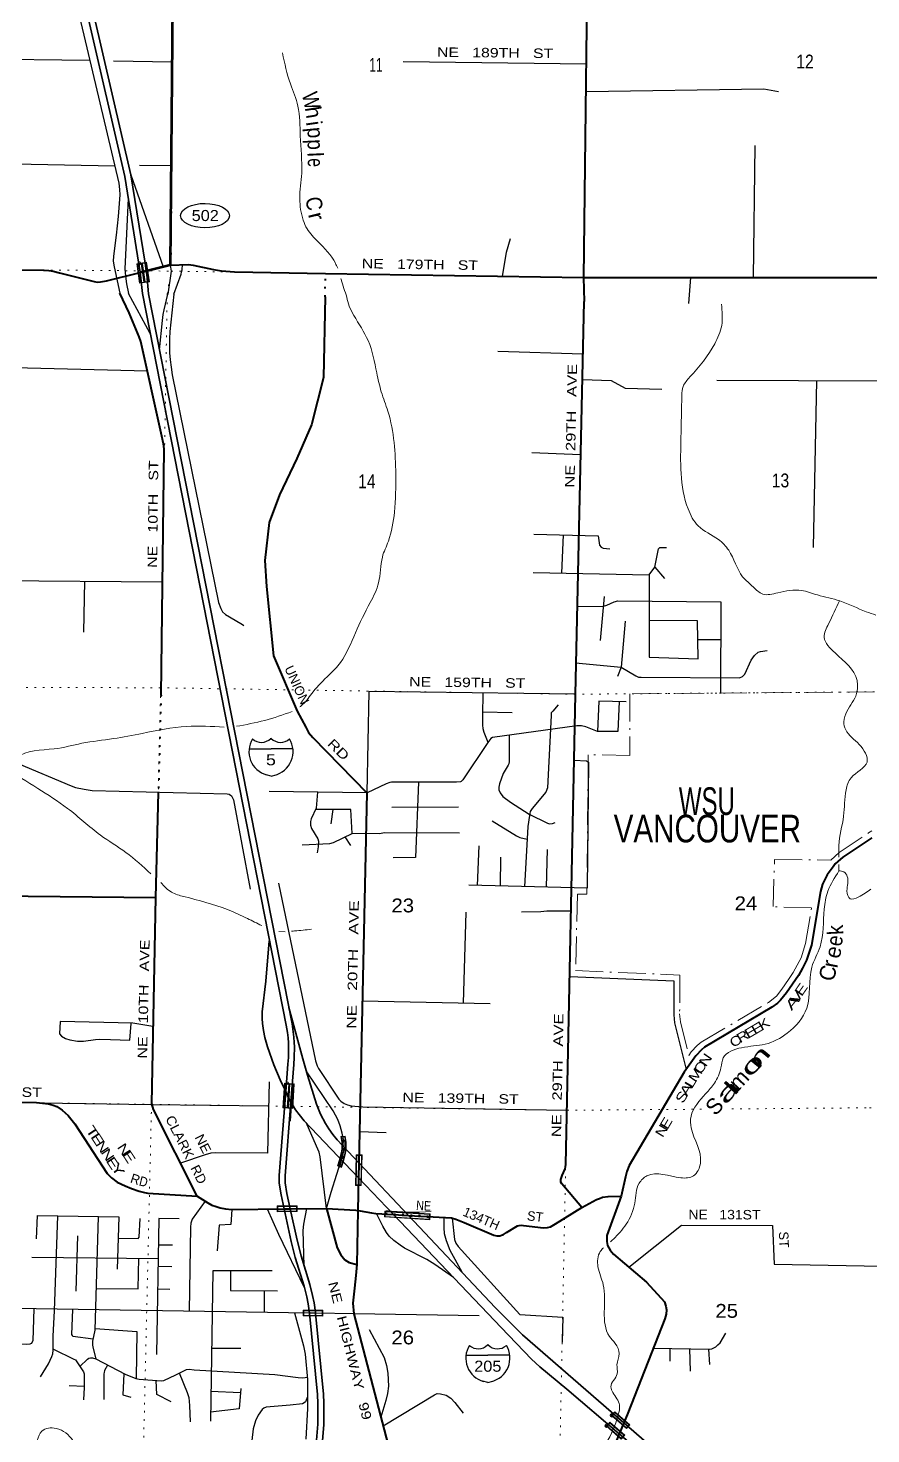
# Model space of a CAD drawing. Header units: feet. Extents: x -481249 to -254670, y -730376 to -544252.
# Drawn here: x -426257 to -415590, y -651058 to -633270 of the extents above; entities that cross this region are included whole.
import ezdxf
from ezdxf.enums import TextEntityAlignment as Align

# ---------------------------------------------------------------- set-up
doc = ezdxf.new("R2010")
doc.units = ezdxf.units.FT
doc.header["$LTSCALE"] = 70
doc.header["$PDMODE"] = 32
doc.header["$PDSIZE"] = 35
doc.linetypes.add('DOT_DASHED', pattern=[7.7, 5, -1.2, 0.3, -1.2])
doc.linetypes.add('DOTTED', pattern=[1.5, 0.3, -1.2])
for name, color, linetype, lineweight in [('15', 7, 'Continuous', 25), ('17', 7, 'Continuous', 25), ('18', 7, 'Continuous', 35), ('19', 7, 'Continuous', 25), ('23', 7, 'Continuous', 70), ('26', 7, 'Continuous', 40), ('27', 7, 'Continuous', 13), ('29', 7, 'Continuous', 25), ('39', 7, 'Continuous', 13), ('41', 7, 'Continuous', 13), ('44', 7, 'DOT_DASHED', 13), ('53', 7, 'DOTTED', 40), ('55', 7, 'Continuous', 13), ('56', 7, 'Continuous', 13), ('61', 7, 'Continuous', 13), ('7', 7, 'DOTTED', 13)]:
    doc.layers.add(name, color=color, linetype=linetype, lineweight=lineweight)
doc.layers.add('30', color=7, linetype='Continuous')

msp = doc.modelspace()

# ---------------------------------------------------------------- linework, layer by layer
at = {"layer": '15'}
for p, q in [((-423185.47, -642258.65), (-423182.57, -642255.74)), ((-423179.4, -642258.12), (-423182.83, -642255.74)), ((-423458.18, -642390.12), (-423181.77, -642390.12)), ((-423181.77, -642735.7), (-423245.66, -642717.74)), ((-423182.3, -642735.96), (-423118.67, -642717.22)), ((-420440.81, -649932.37), (-420437.91, -649929.46)), ((-420434.74, -649931.84), (-420438.17, -649929.46)), ((-420713.52, -650063.84), (-420437.11, -650063.84)), ((-420437.11, -650409.42), (-420501, -650391.46)), ((-420437.64, -650409.68), (-420374.01, -650390.94))]:
    msp.add_line(p, q, dxfattribs=at)
for points in [[(-422906.41, -642390.12), (-423182.3, -642390.12), (-423181.77, -642390.12)], [(-420161.75, -650063.84), (-420437.64, -650063.84), (-420437.11, -650063.84)]]:
    msp.add_lwpolyline(points, dxfattribs=at)
for centre, radius, start, end in [((-423155.55, -642425.22), 306.13, 148.44436, 254.43378), ((-423304.15, -642142.62), 165.66, 227.34248, 315.8117), ((-423060.46, -642142.62), 165.66, 224.18831, 312.69403), ((-423209.06, -642425.22), 306.13, 283.08087, 31.62484), ((-420410.89, -650098.94), 306.13, 148.44436, 254.43378), ((-420559.49, -649816.34), 165.66, 227.34248, 315.8117), ((-420315.8, -649816.34), 165.66, 224.18831, 312.69403), ((-420464.4, -650098.94), 306.13, 283.08087, 31.62484)]:
    msp.add_arc(centre, radius, start, end, dxfattribs=at)
at = {"layer": '17'}
msp.add_ellipse((-424017.32, -635643.31), major_axis=(309.24, -1), ratio=0.500121, dxfattribs=at)
at = {"layer": '18'}
for p, q in [((-422956.62, -645664.89), (-422780.07, -646312.54)), ((-418774.33, -651058.15), (-417391.26, -652233.03))]:
    msp.add_line(p, q, dxfattribs=at)
for points in [[(-425892.29, -631047.53), (-425580.71, -632765.1), (-425506.43, -633104.11), (-425033.53, -635146.13)], [(-425810.8, -631048.47), (-425502.25, -632749.39), (-425428.39, -633086.52), (-424955.59, -635128.08)], [(-425033.53, -635146.13), (-424855.87, -636255.57), (-424839.82, -636364.77)], [(-424955.59, -635128.08), (-424776.79, -636243.49), (-424761.88, -636344.96)], [(-424839.82, -636364.77), (-424835.08, -636397.05), (-424810.66, -636629.7)], [(-424761.88, -636344.96), (-424755.6, -636387.65), (-424733.78, -636631.11)], [(-424810.66, -636629.7), (-422990.13, -645884.72), (-422974.78, -645980.5), (-422966.54, -646046.44), (-422962.56, -646108.86), (-422960.66, -646161.83), (-422962.57, -646294.72), (-422967.72, -646380.84), (-422995.06, -646728.09)], [(-424733.78, -636631.11), (-422916.28, -645871.54), (-422900.52, -645969.91), (-422891.84, -646039.4), (-422887.65, -646105.13), (-422885.64, -646161.02), (-422887.6, -646297.5), (-422892.9, -646386.02), (-422929.92, -646856.31)], [(-423203.77, -644820.59), (-423248.03, -645328.22), (-423294.24, -645719.39), (-423295.57, -645803.84), (-423290.87, -645867.43), (-423279.1, -645954.57), (-423259.76, -646043.54), (-423227.31, -646159.46), (-423145.52, -646388.57), (-423064.89, -646577.49), (-422995.06, -646728.09)], [(-422780.07, -646312.54), (-422719.1, -646521.3), (-422605.08, -646886.32), (-422554.09, -647010.82), (-422491.84, -647131.84), (-422450.52, -647199.23), (-422400.04, -647270.79), (-422344.03, -647336.94), (-422069.86, -647627.64), (-421442.2, -648293.15)], [(-422995.06, -646728.09), (-423078.68, -647790.27), (-423079.52, -647838.56), (-423077.16, -647888.02), (-423055.3, -648032.35), (-423016.09, -648211.82)], [(-422995.06, -646728.09), (-422958.96, -646805.93), (-422929.92, -646856.31)], [(-422929.92, -646856.31), (-423003.73, -647793.87), (-423004.49, -647837.42), (-423002.43, -647880.6), (-422981.51, -648018.72), (-422939.51, -648210.97)], [(-422929.92, -646856.31), (-422871.75, -646957.24), (-422827.14, -647015.53), (-422761.23, -647095.61), (-422073.89, -647817.76), (-421632.53, -648281.48)], [(-423016.09, -648211.82), (-422925.75, -648625.37), (-422874.74, -648826.46), (-422764.11, -649189.12), (-422728.8, -649323.35), (-422709.97, -649412.84), (-422695.37, -649531.5)], [(-422939.51, -648210.97), (-422852.74, -648608.14), (-422802.48, -648806.29), (-422691.95, -649168.63), (-422655.79, -649306.08), (-422635.92, -649400.5), (-422621.04, -649521.04), (-422619.9, -649532.69)], [(-421632.53, -648281.48), (-420270.38, -649712.63), (-419886.85, -650114.67), (-419781.2, -650209.04), (-419439.09, -650493.46), (-418774.33, -651058.15)], [(-421442.2, -648293.15), (-420343.61, -649458), (-419999.11, -649806.34), (-418716.84, -650919.25)], [(-422695.37, -649531.5), (-422594.62, -650559.7), (-422589.92, -650673.92), (-422587.56, -650819.53), (-422589.91, -650936.49), (-422605, -651139.09), (-422674.9, -651687.88), (-422686.42, -651750.13), (-422705.25, -651813.72), (-422799.16, -652086.17), (-423076.45, -652815.66)], [(-422619.9, -649532.69), (-422519.77, -650554.5), (-422514.94, -650671.77), (-422512.55, -650819.68), (-422514.97, -650940.03), (-422530.35, -651146.62), (-422600.77, -651699.45), (-422613.39, -651767.65), (-422633.81, -651836.6), (-422728.64, -652111.72), (-422996.88, -652817.4)], [(-418716.84, -650919.25), (-417793.12, -651720.97), (-417236.76, -652222.46)]]:
    msp.add_lwpolyline(points, dxfattribs=at)
for p in [(-418869.42, -650823.88), (-418934.15, -650956.95)]:
    msp.add_point(p, dxfattribs=at)
at = {"layer": '19'}
for p, q in [((-424955.59, -635128.08), (-424548.09, -636293.1)), ((-424711.32, -637134.73), (-424984.83, -636626.51))]:
    msp.add_line(p, q, dxfattribs=at)
for points in [[(-424988.38, -635428.07), (-425031.02, -636316.64), (-425024.77, -636410.7), (-425009.51, -636506.89), (-424984.83, -636626.51)], [(-424458.89, -636267.92), (-424445.28, -636345.14), (-424489.95, -636635.57)], [(-424593.76, -637343), (-424555.33, -636971.75), (-424548.54, -636895.88), (-424536.5, -636835.17), (-424489.95, -636635.57)], [(-422482.04, -648205.89), (-422421.16, -647999.56), (-422276.31, -647545.54), (-422267.44, -647513.19), (-422260.43, -647475.87), (-422256.26, -647437.83), (-422255.72, -647393.45), (-422258.02, -647362.18), (-422262.78, -647332.22), (-422281.15, -647253.71), (-422307.51, -647161.48), (-422338.11, -647081.41), (-422396.03, -646968.63), (-422736.11, -646463.05)], [(-422482.04, -648205.89), (-422558.28, -647552.34), (-422571.13, -647492.35), (-422604.82, -647417.92), (-422738.76, -647119.22)], [(-422758.21, -649211.56), (-423082.34, -648537.21), (-423226.91, -648214.16)], [(-422764.13, -648932.02), (-422773.19, -648483.12), (-422768.83, -648404.89), (-422727.17, -648208.61)], [(-420872.08, -649080.45), (-421107.09, -648917.09), (-421208.31, -648853.51), (-421490.76, -648707.5), (-421549.6, -648669.82), (-421626.84, -648610.66), (-421686.17, -648555.73), (-421721.05, -648508.33), (-421768.5, -648431.98), (-421847.97, -648268.27)], [(-420996.47, -648320.49), (-420996.47, -648450.81), (-420989.41, -648523.82), (-420965.87, -648610.95), (-420918.8, -648733.41), (-420768.5, -649007.48)]]:
    msp.add_lwpolyline(points, dxfattribs=at)
at = {"layer": '23'}
for points in [[(-415261.92, -625849.12), (-419061.28, -625823.55), (-424360.92, -625767.65), (-424410.78, -631064.66), (-424458.89, -636267.92)], [(-424458.89, -636267.92), (-424761.88, -636344.96), (-424839.82, -636364.77)]]:
    msp.add_lwpolyline(points, dxfattribs=at)
at = {"layer": '26'}
for p, q in [((-419228.7, -636424.44), (-415451.06, -636425.49)), ((-419327.83, -641697.87), (-419218.01, -636731.3)), ((-424640.07, -644273.24), (-424608.15, -642941.6)), ((-422082.66, -648231.82), (-422097.17, -648916.53)), ((-421632.53, -648281.48), (-421442.2, -648293.15))]:
    msp.add_line(p, q, dxfattribs=at)
for points in [[(-419162.08, -631124.91), (-419228.7, -636424.44), (-419218.01, -636731.3)], [(-424458.89, -636267.92), (-424224.64, -636260.27), (-424165.89, -636268.24), (-423908.65, -636322.92), (-423807.12, -636342.96), (-423646.04, -636355.68), (-422491.59, -636373.65), (-419228.7, -636424.44)], [(-429747.28, -636300.73), (-426061.78, -636334.76), (-425996.28, -636339.4), (-425941.18, -636347.88), (-425860.14, -636367.96), (-425421.74, -636478.01), (-425381.08, -636483.49), (-425340.39, -636480.4), (-425265.26, -636467.31), (-424839.82, -636364.77)], [(-429738, -636539.08), (-429821.7, -641612.54), (-429891.25, -644214.76), (-424640.07, -644273.24)], [(-424574.54, -641711.93), (-424536.36, -638594.62), (-424544.21, -638532.68), (-424572.71, -638394.46), (-424828.24, -637235.8), (-424849.46, -637176.25), (-424976.15, -636873.05), (-425097.35, -636624.46)], [(-422497.9, -636671.88), (-422519.54, -637693.37), (-422669.65, -638289.86), (-422855.48, -638716.47), (-423074.1, -639175.89), (-423205.28, -639525.93), (-423259.93, -640007.23), (-423238.07, -640335.38), (-423149.62, -641212.45)], [(-423149.62, -641212.45), (-422849.31, -641915.32), (-422743.36, -642116.56), (-422705.7, -642184.86), (-422652.94, -642245.3), (-421970.7, -642947.22)], [(-419250.34, -648195.34), (-419503.21, -647894.89), (-419512.76, -647872.61), (-419514.97, -647863.69), (-419512.62, -647838.37), (-419497.86, -647788.85), (-419460.84, -647702.95), (-419453.78, -647679.4), (-419450.38, -647649.49), (-419327.91, -641701.37), (-419327.78, -641695.82)], [(-421970.7, -642947.22), (-422069.86, -647627.64), (-422073.89, -647817.76), (-422082.66, -648231.82)], [(-415577.89, -643517.09), (-415946.48, -643762.37), (-416007.68, -643814.18), (-416040.64, -643847.15), (-416068.89, -643882.47), (-416144.21, -643986.1), (-416174.81, -644042.62), (-416201.17, -644103), (-416228.95, -644193.35), (-416343.43, -644872.81), (-416403.14, -645064.72), (-416454.92, -645163.63), (-416507.54, -645258.65), (-416657.36, -645476.86), (-416732.69, -645571.06), (-416771.5, -645606.81), (-416843.77, -645660.54), (-417694.93, -646164.51), (-417735.44, -646197.51), (-417806.05, -646272.87), (-417952.29, -646483.35), (-418650.79, -647662.54), (-418676.99, -647737.73), (-418694.32, -647805.94), (-418748.93, -648049.14)], [(-424115.16, -648052.32), (-424670.06, -646954.73), (-424679.48, -646924.11), (-424688.9, -646877.01), (-424640.07, -644273.24)], [(-429953.37, -646818.91), (-426149.45, -646866.3), (-425998.8, -646880.43), (-425937.6, -646896.92), (-425892.3, -646917.04), (-425824.61, -646960.51), (-425751.64, -647028.8), (-425664.74, -647135.46), (-425254.98, -647762.42), (-425200.29, -647820.2), (-425127.87, -647873.11), (-425029.43, -647920.06), (-424948.97, -647955.54), (-424852.46, -647986.16), (-424784.2, -648002.64), (-424742.51, -648011.24), (-424115.16, -648052.32)], [(-424115.16, -648052.32), (-423981.51, -648135.7), (-423932.41, -648162.31), (-423877.94, -648182.81), (-423826.15, -648199.29), (-423760.24, -648211.07), (-423677.11, -648219.16), (-423016.09, -648211.82), (-422939.51, -648210.97), (-422482.04, -648205.89)], [(-421442.2, -648293.15), (-420897.2, -648326.58), (-420841.39, -648340.01), (-420735.46, -648382.4), (-420362.37, -648543.13), (-420323.84, -648552.91), (-420288.22, -648553.14), (-420263.5, -648545.49), (-420241.14, -648535.48), (-420201.42, -648510.33), (-420062.58, -648427.96), (-420043.42, -648420.08), (-420016.35, -648417.72), (-419986.53, -648420.83), (-419733.88, -648451.28), (-419682.92, -648448.25), (-419644.43, -648437.15), (-419583.23, -648401.83), (-419250.34, -648195.34)], [(-419250.34, -648195.34), (-419063.03, -648094.52), (-419023.02, -648078.03), (-418987.01, -648064.43), (-418917.09, -648054.48), (-418748.93, -648049.14)], [(-418748.93, -648049.14), (-418932.26, -648548.68), (-418933.46, -648624.22), (-418924.04, -648676.05), (-418891.08, -648732.58), (-418846.85, -648785.47), (-418428.81, -649139.94), (-418203.55, -649386.3), (-418184.59, -649440.72), (-418175.17, -649490.18), (-418182.39, -649545.29), (-418197.91, -649604.2), (-418666.64, -650797.98)], [(-422482.04, -648205.89), (-422106.62, -648228.73), (-422082.66, -648231.82)], [(-422482.04, -648205.89), (-422344.89, -648706.18), (-422298.78, -648793.31), (-422247.56, -648854.81), (-422191.21, -648890.69), (-422097.17, -648916.53)], [(-422082.66, -648231.82), (-422053.83, -648235.54), (-421910.06, -648260.52), (-421856.25, -648267.76), (-421632.53, -648281.48)], [(-422097.17, -648916.53), (-422109.26, -649054.69), (-422124.62, -649213.57), (-422145.11, -649403.2), (-422133.02, -649540.42), (-421606.31, -651554.38), (-421584.82, -651646.27), (-421529.78, -651918.69)], [(-418666.64, -650797.98), (-418716.84, -650919.25), (-418774.33, -651058.15)], [(-418774.33, -651058.15), (-418843.98, -651226.42), (-418895.77, -651331.81), (-418914.6, -651360.07), (-418931.08, -651379.5), (-418946.38, -651394.22), (-418975.85, -651416.87), (-419018.23, -651442.78), (-419095.85, -651478.6), (-419347.86, -651598.25), (-419407.43, -651634.95), (-419675.96, -651877.73)]]:
    msp.add_lwpolyline(points, dxfattribs=at)
at = {"layer": '29'}
for p, q in [((-425176.77, -633682.37), (-424435.13, -633697.78)), ((-419189.72, -633725.62), (-421508.63, -633697.75)), ((-417058.68, -634755.48), (-417081.65, -636424.72)), ((-429728.3, -634921.12), (-425160.44, -635012.2)), ((-424846.15, -635003.39), (-424447.26, -635009.9)), ((-417871.26, -636425.43), (-417899.88, -636755.05)), ((-420310.97, -637359.55), (-419233.95, -637391.76)), ((-417541.65, -637725.01), (-415474.43, -637732.15)), ((-416278.26, -637729.37), (-416321.12, -639842.88)), ((-419882.95, -638641.42), (-419264.72, -638666.15)), ((-419485.95, -639683.32), (-419505.95, -640165.95)), ((-419863.34, -640158.49), (-418398.16, -640189.07)), ((-418323.12, -640090), (-418202.71, -640233.26)), ((-429798.92, -640231.81), (-424556.97, -640277.29)), ((-425542.51, -640268.74), (-425553.59, -640913.44)), ((-418964.93, -640462.44), (-419016.9, -641017.43)), ((-417780.25, -641005.47), (-417491.19, -641008.55)), ((-420505.87, -641923.67), (-420128.41, -641932.14)), ((-422401.42, -643158.18), (-422424.83, -643339.05)), ((-420809.09, -643127.52), (-421652.87, -643133.96)), ((-422246.17, -643504.08), (-422177.88, -643613.64)), ((-420552.45, -643616.06), (-420572.38, -644119.03)), ((-419685.26, -643663.85), (-419698.59, -644141.74)), ((-420276.09, -643759.09), (-420282.17, -644126.57)), ((-420744.07, -645607.07), (-420711.48, -644457.62)), ((-422026.48, -645579.85), (-420410.07, -645614.16)), ((-421723.28, -647248.04), (-422061.61, -647238.2)), ((-425632.03, -648550.75), (-425651.6, -649252)), ((-424430.71, -648670.67), (-424606.57, -648670.39)), ((-426208.79, -648824.01), (-424609.73, -648838.13)), ((-424438.68, -648943.98), (-424611.64, -648939.96)), ((-415674.74, -648933.17), (-414250.83, -648954.17)), ((-424461.78, -649231.5), (-424617.06, -649227.84)), ((-423270.32, -649245.88), (-423268.99, -649522.39)), ((-422619.9, -649532.69), (-422695.37, -649531.5)), ((-423562.15, -649979.13), (-423934.17, -649979.03)), ((-418135.15, -649977.81), (-418135.67, -650136.5)), ((-417883.58, -649982.07), (-417879.15, -650265.31)), ((-417646.75, -649987.59), (-417633.8, -650178.59)), ((-425546.77, -650458.27), (-425736.51, -650450.13)), ((-423942.27, -650518.56), (-423567.64, -650532.87))]:
    msp.add_line(p, q, dxfattribs=at)
for points in [[(-426190.66, -631044.08), (-426193.53, -631128.88), (-426189.83, -631151.67), (-426182.94, -631171.28), (-426159.76, -631207.05), (-426030.61, -631334.78), (-426008.62, -631361.59), (-425990.07, -631391.81), (-425962.52, -631451.18), (-425927.02, -631536.53), (-425910.6, -631587.94), (-425842.78, -631901.76), (-425588.45, -633199.45), (-425108.95, -635230.27), (-425098.35, -635312.97), (-425096.75, -635379.23), (-425116.95, -635656), (-425140.82, -635892.29), (-425177.35, -636154.35), (-425179.95, -636219.43), (-425168.7, -636291.08), (-425097.35, -636624.46)], [(-433217.66, -633646.53), (-429719.32, -633626.52), (-425475.59, -633677.45)], [(-416759.34, -634078.48), (-416944.85, -634041.67), (-419193.44, -634076.16)], [(-420154.75, -635937.98), (-420205.08, -636109.36), (-420256.31, -636407.61)], [(-424413.5, -636636.96), (-424321.1, -636384.77), (-424313.6, -636358.78), (-424307.49, -636328.24), (-424301.64, -636262.78)], [(-426443.82, -636599.77), (-426434.68, -637565.17), (-424746.27, -637607.46)], [(-424413.5, -636636.96), (-424462.86, -637108.69), (-424468.63, -637201.58), (-424468.63, -637272.23), (-424466.28, -637379.39), (-424459.22, -637468.88), (-424447.75, -637560.51), (-424433.33, -637657.29), (-423844.9, -640539.86), (-423819, -640614.04), (-423795.41, -640657.56), (-423757.81, -640689.41), (-423706.12, -640720.52), (-423541.27, -640818.93), (-423526.23, -640830.05)], [(-419241.82, -637717.76), (-418878.56, -637729.71), (-418700.54, -637825.44), (-418233.64, -637838.04)], [(-419856.24, -639674.28), (-419042.6, -639694.15), (-419023.01, -639810.87), (-419004.17, -639838.47), (-418980.32, -639850.73), (-418894.44, -639859.7)], [(-418398.16, -640189.07), (-418323.12, -640090), (-418276.64, -639858.7), (-418262.75, -639843.84), (-418176.49, -639841.85)], [(-418398.16, -640189.07), (-418394.57, -641229.81), (-417777.82, -641249.3), (-417782.59, -640770.57), (-418396.17, -640765.77)], [(-419311.12, -640588.2), (-418973.59, -640586.87), (-418930.11, -640570.76), (-418839.43, -640528), (-418793.59, -640518.34), (-417490.14, -640529.11), (-417492.68, -641690.2)], [(-418700.39, -640775.21), (-418750.67, -641358.19), (-418797.92, -641475.57)], [(-419328.37, -641302.81), (-418750.67, -641358.19), (-418563.92, -641468.23), (-418531.07, -641482.97), (-418498.12, -641485.33), (-417252.99, -641491.21), (-417215.33, -641474.73), (-417186.12, -641443.86), (-417106.26, -641268.9), (-417064.69, -641210.96), (-417015.2, -641168), (-416987.02, -641156.79), (-416901.01, -641147.31)], [(-418777.06, -641792.47), (-418791.44, -642171.11), (-419049.34, -642170.19), (-419198.65, -642110.55), (-419250.75, -642097.35), (-419312.49, -642099.26), (-420379.7, -642245.06), (-420399.4, -642261.03), (-420438.37, -642308.35), (-420755.4, -642784.39), (-420773.65, -642802.7), (-420785.42, -642807.41), (-420833.67, -642811.49), (-421657.49, -642811.53), (-421679.43, -642815.9), (-421725.6, -642833.36), (-421965.46, -642947.3), (-421970.7, -642947.22), (-423204.13, -642928.53)], [(-419327.83, -641697.87), (-421943.49, -641662.83), (-421970.7, -642947.22)], [(-420501.58, -641682.15), (-420506.69, -641969.83), (-420504.13, -642092.01), (-420499.42, -642134.4), (-420486.94, -642177.9), (-420436.68, -642306.3)], [(-418687.4, -641794.58), (-419031.85, -641786.48), (-419049.34, -642170.19)], [(-419549.55, -641834.78), (-419616.74, -641913.02), (-419635.57, -641936.57), (-419636.98, -641969.69), (-419680.84, -642884.49), (-419705.43, -642940.17), (-419877.6, -643146.07), (-419901.54, -643181.26), (-419912.51, -643231.61), (-419930.01, -643371.3), (-419975.12, -644134.55)], [(-427210.04, -642117.75), (-427209.45, -642619.38), (-426543.09, -642564.97), (-426468.71, -642562.43), (-426421.64, -642563.62), (-426373.32, -642580.88), (-425713.14, -642860.37), (-425656.77, -642878.78), (-425546.01, -642901.57), (-425447.15, -642915.7), (-423738.28, -642958.1), (-423710.03, -642962.81), (-423684.14, -642984.01), (-423657.14, -643035.32), (-423445.41, -644164.86)], [(-420169.31, -642216.32), (-420167.06, -642549.24), (-420172.23, -642580.71), (-420179.29, -642597.19), (-420244.66, -642700.24), (-420292.28, -642832.7), (-420296.98, -642875.1), (-420296.88, -642907.5), (-420282.86, -642948.11), (-420247.55, -642992.85), (-420152.63, -643065.01), (-419914.36, -643217.6), (-419683.67, -643332.12), (-419659.1, -643339.06), (-419619.73, -643334.84), (-419585.61, -643323.24)], [(-419345.07, -642534.56), (-419188.34, -642540.67), (-419165.49, -642558.58), (-419180.73, -644155.2), (-420679.81, -644116.24)], [(-421317.6, -642811.51), (-421353.81, -643766.87), (-421637.74, -643769.65)], [(-422593.44, -642937.78), (-422608.63, -643141.12), (-422674.05, -643274.28), (-422681.4, -643310.19), (-422683.76, -643354.94), (-422669.37, -643396.24), (-422589.6, -643529.22), (-422579.13, -643557.14), (-422585.91, -643629.01), (-422598.72, -643704.81)], [(-422156.23, -643460.01), (-422170.62, -643159.46), (-422616.43, -643156.99)], [(-420383.1, -643300.22), (-420075.26, -643491.56), (-420031, -643510.39), (-419939.58, -643533.19)], [(-422787.56, -643602.74), (-422438.96, -643588.1), (-422391.39, -643575.25), (-422156.23, -643460.01)], [(-420796.65, -643457.41), (-421748.3, -643454.63), (-421806.41, -643465.97), (-422156.23, -643460.01)], [(-423088.71, -644088.96), (-422619.13, -646336.58), (-422598.19, -646400.87), (-422580.19, -646432.95), (-422323.97, -646821.26), (-422298.76, -646847.82), (-422258.07, -646876.61), (-422212.17, -646895.45), (-422167.44, -646906.05), (-422122.72, -646911.94), (-422021.5, -646921.36), (-419436.25, -646963.18)], [(-420011.67, -644453.55), (-419765.72, -644450.34), (-419689.65, -644441.21), (-419384.31, -644440.8)], [(-419401.43, -645272.11), (-418083.73, -645324.74), (-418084.4, -645754.84), (-418075.5, -645858.43), (-417927.35, -646447.45)], [(-424679.77, -645903.55), (-424931.24, -645862.74), (-425850.67, -645838.33), (-425858.39, -645998.13), (-425832.38, -646027.57), (-425783.05, -646056.93), (-425728.81, -646072.32), (-425631.47, -646090.63), (-425556.98, -646091.16), (-425401.63, -646067.61), (-425353.27, -646063.8), (-425213.38, -646069.38), (-424967.53, -646076.16), (-424953.27, -645866.48)], [(-423203.82, -646603.75), (-423227.55, -647504.8), (-423885.29, -647501.35), (-423944.57, -647506.62), (-424017.53, -647527.83), (-424326.39, -647634.51)], [(-426100.73, -646869.54), (-424702.52, -646890.73), (-423211.36, -646909)], [(-424016.82, -648113.67), (-424178.26, -648341.39), (-424197.66, -648390.38), (-424203.33, -648441.03), (-424216.85, -649507.34)], [(-426150.27, -648588.85), (-426139.08, -648293.2), (-425109.64, -648312.85), (-425128.75, -648972.14)], [(-426099.16, -650336.11), (-425999.43, -650173.36), (-425956.13, -650080.36), (-425944.36, -650045.03), (-425937.58, -650000.19), (-425937.64, -649820.33), (-425924.22, -649502.72), (-425881.27, -648298.12)], [(-425371.57, -648307.85), (-425413.02, -649746.33), (-425440.52, -649885.91), (-425442.93, -649930.81), (-425439.4, -649962.02), (-425400.93, -650108.19)], [(-425117.4, -648580.63), (-424862.67, -648585.45), (-424849.73, -648569.38), (-424837.94, -648331.92)], [(-424346.14, -648335.49), (-424600.2, -648331.49), (-424632.61, -650054.94)], [(-423676.03, -648219.15), (-423689.18, -648410.88), (-423837.19, -648417.2), (-423864.68, -648740.64)], [(-420888.51, -648327.11), (-420858.18, -648600.81), (-420844.5, -648646.52), (-420815.12, -648687.24), (-420032.7, -649549.45), (-419489.21, -649579.59), (-419495.72, -649898.91)], [(-418655.4, -648947.81), (-417987.14, -648415.49), (-416835.83, -648420.42), (-416812.29, -648910.3), (-415674.74, -648933.17)], [(-425397.82, -649218.92), (-424863.85, -649221.82), (-424853.15, -648835.98)], [(-423168.94, -648996.9), (-423919.42, -648995.82), (-423947.93, -650896.06)], [(-423696.49, -648996.14), (-423694.17, -649244.19), (-423098.32, -649246.57)], [(-426183.3, -649476.12), (-426198.6, -649875.44), (-426203.3, -649896.64), (-426218.55, -649913.07), (-426233.91, -649922.55), (-426276.7, -649928.4), (-426736.23, -649899.22), (-427022.18, -649903.97), (-427055.46, -649894.29), (-427111.64, -649857)], [(-422695.37, -649531.5), (-426691.58, -649468.05), (-426704.71, -649472.68), (-426718.84, -649486.81), (-426728.22, -649527.59), (-426736.23, -649899.22)], [(-425696.59, -649483.85), (-425705.53, -649802.97), (-425700.7, -649813.63), (-425689.73, -649821.14), (-425434.62, -649855.95)], [(-422883.94, -649528.5), (-422772.04, -649944.11), (-422749.92, -650048.57), (-422718.68, -650372.39), (-422720.63, -650738.09), (-422742.81, -651125.54)], [(-420546.7, -649565.61), (-422133.02, -649540.42), (-422619.9, -649532.69)], [(-425408.72, -649724.52), (-424879.37, -649762.36), (-424890.03, -650356.3)], [(-421940.11, -649739.69), (-421751.98, -650091.55), (-421722.34, -650191.66), (-421703.51, -650290.59), (-421696.45, -650453.11), (-421706.9, -650545.72), (-421727.05, -650634.47), (-421793.75, -650845.12)], [(-418343.85, -649974.27), (-417634.22, -649986.3), (-417603.2, -649983.1), (-417553.76, -649957.2), (-417525.52, -649933.64), (-417497.4, -649905.91), (-417424.12, -649784.83)], [(-425935.42, -649985.89), (-425676.89, -650113.06), (-425657.15, -650123.36), (-425647.73, -650133.37), (-425556.67, -650274.3), (-425546.51, -650300.6), (-425546.51, -650328.87), (-425546.79, -650470.26), (-425554.47, -650626.06)], [(-425602.08, -650204.02), (-425506.93, -650110.99), (-425490.01, -650100.4), (-425466.47, -650095.69), (-425441.76, -650096.27), (-425400.93, -650108.19)], [(-425400.93, -650108.19), (-425029.17, -650304.26), (-424891.78, -650355.77), (-424852.07, -650367.73), (-424574.29, -650386.57), (-424538.17, -650381.76), (-424385.45, -650309.55), (-424286.93, -650258.7), (-424251.79, -650245.25), (-424218.83, -650240.54), (-424154.84, -650246.21), (-423133.85, -650307.73), (-422838.35, -650345.05), (-422780.52, -650347.7), (-422721.53, -650342.86)], [(-425250.49, -650187.53), (-425289.92, -650258.21), (-425294.63, -650279.99), (-425297.03, -650299.22), (-425298.52, -650622.96)], [(-425044.41, -650298.55), (-425055.99, -650565.75), (-424956.34, -650594.86)], [(-424343.79, -650288.05), (-424241.91, -650533), (-424223.54, -650598.55), (-424213.73, -650701.2), (-424203.94, -650905.15)], [(-424447.15, -650654.59), (-424626.06, -650558.63), (-424637.87, -650382.26)], [(-423563.59, -650482.73), (-423584.37, -650740.3), (-423946.26, -650784.91)], [(-422719.83, -650588.69), (-422747.56, -650653.9), (-422761.68, -650666.85), (-422785.57, -650676.54), (-422939.73, -650696.78), (-423241.88, -650719.33), (-423274.86, -650735.15), (-423296.05, -650751.64), (-423342.93, -650820.11), (-423378.44, -650892.96), (-423408.78, -650993.24), (-423425.52, -651142.63), (-423420.81, -651192.1), (-423413.19, -651217.02), (-423392.57, -651269.82), (-423369.03, -651305.15), (-423298.91, -651372.19), (-422987.6, -651611.54), (-422921.97, -651644.26)], [(-421764.56, -650957.07), (-421111.28, -650562.46), (-421077.33, -650547.32), (-421037.31, -650549.68), (-420965.41, -650570.11), (-420907.84, -650606.21), (-420856.41, -650659.27), (-420751.9, -650794.35)]]:
    msp.add_lwpolyline(points, dxfattribs=at)
at = {"layer": '39'}
for p, q in [((-415994.06, -643853.89), (-415993.43, -643935.48)), ((-423083.12, -644703.56), (-423004.23, -644705.88))]:
    msp.add_line(p, q, dxfattribs=at)
for points in [[(-423037.28, -633584.58), (-422936.71, -633976.58), (-422841.37, -634256.03), (-422812.62, -634634.18), (-422794.2, -635106.41), (-422818.2, -635429.02), (-422774.75, -635699.13), (-422725.39, -635810.79), (-422589.02, -635970.82), (-422367.29, -636245.43), (-422338.54, -636307.21)], [(-422298.56, -636438.01), (-422294.21, -636452.05), (-422223.18, -636675.31)], [(-422819.09, -641860.29), (-422782.41, -641830.15), (-422650.73, -641669.76), (-422446.47, -641454.24), (-422304.83, -641297.96), (-422114.84, -640922.4), (-421926.76, -640538.82), (-421820.09, -640288.22), (-421772.59, -639963.01), (-421696.45, -639762.02), (-421620.51, -639395.16), (-421603.34, -638915.72), (-421702.7, -638119.2), (-421786.01, -637872.44), (-421843.42, -637633.97), (-421952.96, -637225.04), (-422133.47, -636907.24), (-422192.15, -636786.66), (-422223.18, -636675.31)], [(-417480.88, -636765.13), (-417478.38, -637031.89), (-417566.86, -637264.71), (-417879.3, -637684.86), (-417966.57, -637805.77), (-417981.75, -637915.52), (-417993.51, -638448.98), (-417903.33, -639355.32), (-417775.67, -639568.6), (-417519.62, -639741.37), (-417389.13, -639876.75), (-417212.81, -640212.49), (-417078.26, -640341.92), (-416959.26, -640431.2), (-416767.16, -640415.39), (-416466.95, -640386.81), (-416265.62, -640443.05), (-415982.53, -640518.2), (-415648.13, -640655.88), (-415527.77, -640698.09)], [(-415988.44, -640516.47), (-416125.61, -640808.36), (-416179.42, -640977.62), (-416043.62, -641177.01), (-415765.46, -641523.9), (-415771.27, -641691.7), (-415893.65, -641916.15), (-415933.06, -642047.6), (-415908.17, -642149.8), (-415736.24, -642335.61), (-415638.68, -642558.55), (-415840.74, -642756.11), (-415904.38, -642909.27), (-415935.97, -643242.66), (-415995.93, -643611.7), (-415994.79, -643759.66)], [(-423619.76, -642105.32), (-423262.42, -642030.55), (-422915.53, -641919.17)], [(-426413.22, -642518.87), (-426400.51, -642506.63), (-425925.41, -642390.1), (-425574.77, -642320.13), (-425176.26, -642260.69), (-424811.67, -642194.87), (-424250.92, -642107.29), (-423774.41, -642115.9)], [(-426535.87, -642637), (-426134.75, -642891.35), (-425757.6, -643143.43), (-425341.39, -643481.89), (-425017.87, -643701.39), (-424703.23, -643971.68)], [(-424577.83, -644082.36), (-424441.49, -644203.54), (-424286.14, -644259.26), (-423734.1, -644423.39), (-423479.43, -644538.19), (-423299.6, -644626.6)], [(-415993.43, -643935.48), (-416134.15, -644191.69), (-416180.59, -644419), (-416233.7, -644894.03), (-416337.56, -645153.41), (-416401.69, -645670.97), (-416647.36, -645986.52), (-416928.78, -646127.22), (-417227.16, -646171.81), (-417458.48, -646301.09), (-417487.83, -646426.66), (-417569.88, -646619.58), (-417681.32, -646756.22), (-417866.3, -647037.91), (-417863.92, -647187.82), (-417746.75, -647630.81), (-417834.48, -647793.69), (-417994.68, -647817.86), (-418424.27, -647793.01), (-418523.26, -647887.82), (-418577.93, -648137.01), (-418686.8, -648405.57), (-418848.77, -648593.59), (-418886.86, -648629.58)], [(-415589.77, -644164.96), (-415751.1, -644267.98), (-415851.27, -644286.83), (-415892.19, -644188.44), (-415888.21, -644004.62), (-415931.59, -643948.17), (-415993.44, -643934.22)], [(-422923.9, -644698.82), (-422883.32, -644694.83), (-422671.15, -644673.25)], [(-418973.81, -648702.89), (-419014.4, -648749.6), (-419044.48, -648943.11), (-418976.97, -649171.7), (-418898.04, -649824.1), (-418825.05, -649914.86), (-418776.45, -650043.31), (-418803.95, -650182.89), (-418801.18, -650296.84), (-418880.96, -650463.81), (-418855.73, -650534.04), (-418771.47, -650692.87), (-418788.86, -650822.58), (-418940.72, -651184.58), (-419108.85, -651386.53), (-419287.02, -651408.49), (-419558.14, -651335.47), (-419772.67, -651205.14), (-419861.44, -651280.08), (-419911.97, -651515.33), (-419932.55, -651754.91)], [(-419932.55, -651754.91), (-419978.6, -651946.24), (-420071.44, -652027.13), (-420264.47, -651943.01), (-420539.39, -651851.96), (-420667.9, -651902.47), (-420817.63, -651882.78), (-421119.51, -651695.51), (-421475.09, -651667.5), (-422217.65, -651743.02), (-422383.71, -651938.99), (-422303.87, -652135.75), (-421993, -652231.2), (-421894.23, -652342.24), (-421967.08, -652423.35), (-422051.8, -652492.34), (-422117.56, -652657.47), (-422281.32, -652763.45), (-422531.8, -652692.74), (-422849.82, -652687.19), (-423047.55, -652697.79), (-423210.59, -652601.12), (-423335.62, -652515.77), (-423646.51, -652422.32), (-424102.14, -652217.31), (-424443.72, -652003.6), (-424569.07, -651762.36), (-424644.94, -651381.79), (-424764.45, -651340.47), (-425022.51, -651539.39), (-425214.11, -651693.11), (-425418.08, -651696.79), (-425526.43, -651547.68), (-425690, -651142.13), (-425900.28, -650989.86), (-426082.59, -651023.77), (-426210.99, -651250.15), (-426313.16, -651268.97), (-426407.79, -650960.13), (-426623, -650707.89), (-426880.57, -650491.13), (-427052.92, -650529.15), (-427308.33, -650482.29), (-427494.86, -650352.28), (-427720.24, -650301.76), (-427891.78, -650449.71), (-428094.32, -650505.37), (-428203.3, -650414.2), (-428376.67, -650176.42), (-428489.11, -650177.52)]]:
    msp.add_spline(points, degree=3, dxfattribs=at)
at = {"layer": '44'}
for points in [[(-415544.83, -641668.7), (-418639.26, -641693.62), (-418642.74, -642472.57), (-419166.5, -642464.87), (-419182.97, -644229.34), (-419303.02, -644226.98), (-419327.73, -645196.64), (-418008.62, -645252.68), (-418010.19, -645741.84), (-418001.29, -645845.99), (-417893.68, -646268.46), (-417864.52, -646225.58), (-417786.72, -646142.55), (-417737.96, -646102.83), (-416886.62, -645598.75), (-416786.14, -645517.81), (-416717.64, -645432.15), (-416632.61, -645308.51), (-416571.41, -645219.17), (-416472.74, -645035.95), (-416416.55, -644855.36), (-416340.38, -644403.27)], [(-416096.62, -643797.06), (-415991.63, -643702.33), (-415619.44, -643454.65), (-415576.9, -643428.32)], [(-416340.38, -644403.27), (-416826.8, -644387.1), (-416809.57, -643788.35), (-416096.62, -643797.06)]]:
    msp.add_lwpolyline(points, dxfattribs=at)
at = {"layer": '53'}
for p, q in [((-422497.9, -636671.88), (-422491.59, -636373.65)), ((-424574.54, -641711.93), (-424608.15, -642941.6))]:
    msp.add_line(p, q, dxfattribs=at)
at = {"layer": '55'}
for p, q in [((-424818.29, -636242.57), (-424783.24, -636490.11)), ((-422950.26, -646623.58), (-422970.17, -646937.32)), ((-422029.98, -647527.78), (-422039.11, -647915.52)), ((-422039.11, -647915.52), (-422114.09, -647913.75)), ((-423103.16, -648174.39), (-422853.18, -648171.57)), ((-422853.18, -648171.57), (-422852.33, -648246.57)), ((-421742.75, -648238.81), (-421747.29, -648313.68)), ((-421173, -648348.54), (-421747.29, -648313.68)), ((-421168.46, -648273.67), (-421742.75, -648238.81)), ((-421168.46, -648273.67), (-421173, -648348.54)), ((-422775.05, -649491.43), (-422525.07, -649494.41)), ((-422525.07, -649494.41), (-422525.96, -649569.4))]:
    msp.add_line(p, q, dxfattribs=at)
for points in [[(-424756.4, -636233.81), (-424721.36, -636481.35), (-424845.13, -636498.87), (-424880.17, -636251.33)], [(-424838.32, -636489.82), (-424871.12, -636258.13), (-424825.09, -636251.61), (-424792.28, -636483.3)], [(-424809.24, -636249.37), (-424763.2, -636242.85), (-424730.4, -636474.54), (-424776.43, -636481.05)], [(-422887.89, -646627.54), (-422907.79, -646941.28), (-423032.53, -646933.37), (-423012.64, -646619.62)], [(-423005.16, -646628.11), (-422958.75, -646631.05), (-422977.64, -646928.83), (-423024.03, -646925.89)], [(-422942.78, -646632.07), (-422896.38, -646635.01), (-422915.26, -646932.78), (-422961.67, -646929.84)], [(-422097.17, -647534.19), (-422038.16, -647535.58), (-422046.91, -647907.33), (-422105.9, -647905.94)], [(-423095.07, -648182.29), (-422861.08, -648179.65), (-422860.41, -648238.66), (-423094.41, -648241.3)], [(-421735.24, -648247.28), (-421176.92, -648281.18), (-421180.5, -648340.07), (-421738.82, -648306.18)], [(-422767.15, -649499.52), (-422533.15, -649502.3), (-422533.85, -649561.3), (-422767.85, -649558.52)], [(-418830.06, -650778.59), (-418641.35, -650942.55), (-418683.98, -650991.62), (-418872.7, -650827.65)], [(-418861.41, -650826.85), (-418829.26, -650789.86), (-418652.63, -650943.34), (-418684.77, -650980.33)], [(-418894.79, -650911.66), (-418706.08, -651075.62), (-418748.71, -651124.69), (-418937.43, -650960.72)], [(-418926.14, -650959.92), (-418893.99, -650922.93), (-418717.36, -651076.41), (-418749.5, -651113.4)]]:
    msp.add_lwpolyline(points, close=True, dxfattribs=at)
for points in [[(-422114.09, -647913.75), (-422104.98, -647526.01), (-422029.98, -647527.78)], [(-422852.33, -648246.57), (-423102.32, -648249.39), (-423103.16, -648174.39)], [(-422525.96, -649569.4), (-422775.95, -649566.42), (-422775.05, -649491.43)]]:
    msp.add_lwpolyline(points, dxfattribs=at)
at = {"layer": '55', "linetype": 'DOTTED', "lineweight": 100}
for centre, radius, start, end in [((-422864.16, -647416.63), 603.79, 334.62223, 11.61524), ((-422850.88, -647412.65), 591.35, 334.82406, 11.29573)]:
    msp.add_arc(centre, radius, start, end, dxfattribs=at)
at = {"layer": '55'}
msp.add_ellipse((-580529.87, -637024.2), major_axis=(4280.41, 157857.41), ratio=0.999997, start_param=4.67565028, end_param=4.67894358, dxfattribs=at)
for p in [(-424845.51, -636246.43), (-422977.71, -646621.84)]:
    msp.add_point(p, dxfattribs=at)
at = {"layer": '56'}
for p, q in [((-422297.67, -647296.91), (-422242.82, -647292.84)), ((-422288.44, -647304.24), (-422249.73, -647301.37)), ((-422342.31, -647667.43), (-422290.71, -647686.34))]:
    msp.add_line(p, q, dxfattribs=at)
for points in [[(-422297.67, -647296.91), (-422286.27, -647370.72), (-422283.92, -647411.93), (-422286.45, -647448.34), (-422290.98, -647487.29), (-422319.23, -647600.92), (-422342.31, -647667.43)], [(-422249.73, -647301.37), (-422240.09, -647372.13), (-422237.79, -647405.04), (-422239.05, -647450.67), (-422247.62, -647507.44), (-422274.53, -647607.52), (-422295.85, -647675.93), (-422332.17, -647662.61)], [(-422332.17, -647662.61), (-422311.55, -647603.2), (-422283.09, -647488.72), (-422278.48, -647449.08), (-422275.9, -647411.98), (-422278.3, -647369.88), (-422288.44, -647304.24)], [(-422242.82, -647292.84), (-422232.13, -647371.31), (-422229.78, -647404.87), (-422231.07, -647451.38), (-422239.78, -647509.08), (-422266.85, -647609.75), (-422290.71, -647686.34)]]:
    msp.add_lwpolyline(points, dxfattribs=at)
msp.add_arc((-423240.61, -647459.17), 960.08, 348.54196, 6.86981, dxfattribs=at)
at = {"layer": '61'}
for p, q in [((-422977.75, -648210.47), (-422977.75, -648210.08)), ((-418726.92, -650942.4), (-418726.56, -650942.55))]:
    msp.add_line(p, q, dxfattribs=at)
at = {"layer": '61', "linetype": 'DOTTED', "lineweight": 100}
msp.add_arc((-411780.32, -488970.3), 159614.77, 266.42499, 266.6273, dxfattribs=at)
at = {"layer": '61'}
msp.add_arc((-421391.94, -645546.43), 2706.27, 262.83369, 275.00978, dxfattribs=at)
at = {"layer": '7'}
msp.add_line((-417349.49, -646946.87), (-415638.96, -646932.68), dxfattribs=at)
for points in [[(-424496.55, -636635.45), (-424445.28, -636345.14), (-424402.45, -631067.8), (-424361.03, -625766.35), (-424247.78, -620478.74), (-424113.65, -615157.54), (-424030.56, -609873.19), (-423887.45, -604594.36), (-423856.95, -600125.88)], [(-418664.71, -606893.85), (-418701.38, -609939.27), (-418816.13, -615206.77), (-418916.1, -620524.81), (-419065.87, -625829.56), (-419163.29, -631125.59), (-419228.7, -636424.44), (-419218.01, -636731.3)], [(-442838.49, -636142.46), (-440189.12, -636190.98), (-434997.28, -636289.92), (-429748.86, -636297.77), (-424445.28, -636345.14), (-419228.7, -636424.44), (-415451.06, -636425.49)], [(-424496.55, -636635.45), (-424579.52, -641617.94), (-424694.36, -646884.64), (-424817.13, -652145.26), (-424939.76, -657393.89)], [(-419218.01, -636731.3), (-419328.16, -641699.39), (-419438.96, -646962.14), (-419543.52, -652202.98), (-419658.22, -657457.69)], [(-415544.83, -641668.7), (-419328.16, -641699.39), (-424579.52, -641617.94), (-429833.57, -641600.41), (-435104.92, -641518.74), (-440340.69, -641475.44)], [(-434666.49, -646778.22), (-429953.88, -646819.09), (-424694.4, -646888.64), (-419434.98, -646964.18), (-417735.4, -646950.08)], [(-383663.67, -647112.79), (-387581, -647174), (-392869, -647165), (-398117, -647146), (-403497, -647058), (-408842, -646994), (-414222, -646951), (-415638.96, -646932.68)]]:
    msp.add_lwpolyline(points, dxfattribs=at)

# ---------------------------------------------------------------- texts
at = {"layer": '15'}
for s, width, p in [(' 5 ', 1.2, (-423182.85, -642598.23)), ('205', 1.1, (-420438.18, -650271.95))]:
    msp.add_text(s, height=140, dxfattribs=dict(at, width=width)).set_placement(p, align=Align.CENTER)
at = {"layer": '17', "width": 1.1}
msp.add_text('502', height=140, dxfattribs=at).set_placement((-424014.6, -635711.62), align=Align.CENTER)
at = {"layer": '27'}
for s, height, rotation, width, p in [('NE   179TH   ST', 120, 359.122, 1.25, (-422033.89, -636308.86)), ('NE   29TH   AVE', 120, 88.73, 1.3, (-419341.85, -639086.25)), ('NE   10TH   ST', 120, 89.298, 1.25, (-424624.8, -640100.18)), ('RD', 120, 315.08, 1.3, (-422477.25, -642335.37)), ('NE   20TH   AVE', 120, 88.786, 1.35, (-422103.97, -645932.58)), ('NE   10TH   AVE', 120, 88.751, 1.25, (-424751.15, -646310.1)), ('NE   29TH   AVE', 120, 88.82, 1.3, (-419512.26, -647305.5)), ('NE   139TH   ST', 120, 359.286, 1.25, (-427555.05, -646778.32)), ('CLARK', 120, 296.819, 1.1, (-424523.03, -647067.43)), ('NE', 120, 296.819, 1.1, (-424150.97, -647304.79)), ('RD', 120, 296.819, 1.05, (-424206.54, -647694.05)), ('NE', 120, 356.49, 0.85, (-421348.46, -648224.63)), ('NE   HIGHWAY   99', 120.2, 284.09, 1.25, (-422459.61, -649148.52))]:
    msp.add_text(s, height=height, rotation=rotation, dxfattribs=dict(at, width=width)).set_placement(p)
for s, rotation, p in [('UNION', 294.511, (-423015.48, -641370.95)), ('134TH', 336.69, (-420764.79, -648292.48)), ('ST', 353.128, (-419947.43, -648355.04))]:
    msp.add_text(s, height=120, rotation=rotation, dxfattribs=at).set_placement(p)
for s, rotation, width, p in [('E', 55.527, 1.45, (-416424.24, -645468.87)), ('V', 55.527, 1.5, (-416482.81, -645561.37)), ('A', 51.351, 1.65, (-416538.53, -645642.12)), ('E', 30.63, 1.35, (-416997.8, -645974.61)), ('K', 30.63, 1.3, (-416913.97, -645923.31)), ('C', 30.63, 1.25, (-417272.39, -646138.37)), ('R', 30.63, 1.25, (-417183.38, -646080.6)), ('E', 30.63, 1.35, (-417084.08, -646025.23)), ('O', 55.209, 1.3, (-417700.38, -646453.79)), ('N', 55.209, 1.35, (-417634.62, -646359.12)), ('L', 59.359, 1.55, (-417820.81, -646640.09)), ('M', 55.209, 1.3, (-417762.2, -646548.62)), ('S', 59.359, 1.35, (-417932.59, -646825.3)), ('A', 59.359, 1.4, (-417877.88, -646732.13)), ('E', 59.359, 1.35, (-418130.71, -647157.36)), ('T', 303.167, 1.6, (-425493.91, -647271.54)), ('E', 303.167, 1.45, (-425428.96, -647363.36)), ('N', 59.359, 1.25, (-418188.26, -647254.51)), ('N', 303.167, 1.3, (-425367.64, -647458.19)), ('N', 303.167, 1.3, (-425299.2, -647559.52)), ('N', 303.167, 1.3, (-425093.98, -647493.22)), ('E', 303.167, 1.45, (-425030.06, -647585.6)), ('E', 303.167, 1.45, (-425235.28, -647664.74)), ('Y', 306.426, 1.55, (-425168.41, -647750.67)), ('D', 346.427, 0.9, (-424808.96, -647924.65))]:
    msp.add_text(s, height=120, rotation=rotation, dxfattribs=dict(at, width=width)).set_placement(p, align=Align.CENTER)
msp.add_text('R', height=120, rotation=342.397, dxfattribs=at).set_placement((-424917.03, -647892.8), align=Align.CENTER)
at = {"layer": '30'}
for s, rotation, width, p in [('NE   189TH   ST', 359.311, 1.25, (-421082.31, -633632.87)), ('NE   159TH   ST', 359.232, 1.25, (-421434.49, -641599.64)), ('NE   139TH   ST', 359.073, 1.25, (-421519.26, -646859.48)), ('NE   131ST', 359.755, 1.1, (-417899.78, -648341.72))]:
    msp.add_text(s, height=120, rotation=rotation, dxfattribs=dict(at, width=width)).set_placement(p)
msp.add_text('ST', height=120, rotation=272.751, dxfattribs=at).set_placement((-416755.86, -648500.18))
at = {"layer": '41'}
for s, rotation, width, p in [('W', 283.02, 0.85, (-422769.68, -634210.96)), ('p', 275.68, 0.95, (-422719.35, -634601.86)), ('p', 272.62, 0.9, (-422719.06, -634747.48)), ('e', 271.847, 0.75, (-422716.81, -634975.52)), ('C', 278.607, 0.9, (-422732.71, -635506.12)), ('r', 283.882, 1.15, (-422702.9, -635673.37))]:
    msp.add_text(s, height=200, rotation=rotation, dxfattribs=dict(at, width=width)).set_placement(p, align=Align.CENTER)
for s, rotation, p in [('h', 279.073, (-422741.96, -634351.19)), ('i', 278.073, (-422736.76, -634489.05)), ('l', 272.62, (-422720.42, -634873.79))]:
    msp.add_text(s, height=200, rotation=rotation, dxfattribs=at).set_placement(p, align=Align.CENTER)
for s, rotation, width, p in [('k', 92.974, 0.95, (-415936.01, -644739.84)), ('e', 82.359, 0.9, (-415959.02, -644896.07)), ('r', 79.756, 1.05, (-416015.88, -645173.87)), ('n', 50.598, 1.9, (-417020.24, -646462.64)), ('o', 47.357, 1.95, (-417120.98, -646562.03)), ('l', 47.422, 1.75, (-417317.24, -646786.97)), ('a', 47.583, 2.05, (-417431.62, -646906.23))]:
    msp.add_text(s, height=200.3, rotation=rotation, dxfattribs=dict(at, width=width)).set_placement(p)
for s, rotation, p in [('e', 77.601, (-415987.48, -645055.25)), ('C', 76.802, (-416060.76, -645344.44)), ('m', 47.135, (-417264.82, -646726.68)), ('S', 46.41, (-417560.04, -647044.21))]:
    msp.add_text(s, height=200.3, rotation=rotation, dxfattribs=at).set_placement(p)
at = {"layer": '44'}
for s, width, p in [('WSU', 0.65, (-418020.7, -643227.24)), ('VANCOUVER', 0.8, (-418845.4, -643574.16))]:
    msp.add_text(s, height=350, dxfattribs=dict(at, width=width)).set_placement(p)
at = {"layer": '7'}
for s, width, p in [('12', 0.85, (-416534.24, -633780.44)), ('11', 0.65, (-421938.23, -633821.85)), ('14', 0.85, (-422079.44, -639092.55)), ('13', 0.85, (-416844.57, -639081.5)), ('23', 1.1, (-421657.79, -644459.37)), ('24', 1.1, (-417314.35, -644432.14)), ('25', 1.1, (-417557.96, -649589.46)), ('26', 1.1, (-421658.3, -649925.78))]:
    msp.add_text(s, height=175, dxfattribs=dict(at, width=width)).set_placement(p)

doc.saveas('drawing.dxf')
